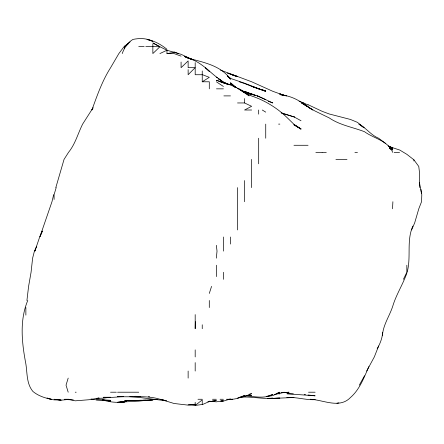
<?xml version="1.0" encoding="UTF-8"?>
<svg xmlns="http://www.w3.org/2000/svg" width="444" height="444" viewBox="0 0 444 444"><rect width="100%" height="100%" fill="white"/><g stroke="black" fill="none" stroke-linecap="round" stroke-linejoin="round"><path stroke-width="0.67" d="M195.343 321.656L195.188 328.71L195.188 314.602M392.89 201.72L392.518 208.774M377.195 348.745C380.064 343.861 382.256 338.234 382.645 332.562M216.35 258.164L217.022 251.104L216.35 245.327M26.923 300.494L28.594 286.38L31.063 272.272L32.617 258.164L34.427 251.104L36.719 246.403M407.137 272.272C411.327 257.032 406.304 240.87 412.848 226.096M382.417 335.769C383.055 324.986 389.482 316.217 392.729 306.271C396.153 294.666 402.869 284.543 406.837 273.143M53.663 194.666L51.976 201.72L39.977 236.58L42.363 231.146M56.183 187.612L54.085 194.666L54.085 199.439M68.193 378.099L66.034 385.153L68.193 392.207M209.296 293.44L211.555 286.38M55.822 187.612L64.047 159.39L68.537 152.336C75.319 144.011 77.911 133.527 82.628 124.115L93.14 107.653M27.756 300.494C19.331 320.618 21.906 343.101 25.869 363.947L25.874 363.986C27.361 373.337 26.446 383.733 32.923 391.469C38.062 395.715 44.811 398.101 51.387 399.261L47.031 398.068L50.538 399.261L54.085 399.878L61.139 400.088L54.085 399.261L61.139 400.172L68.193 399.489M378.621 346.009L374.32 356.932L366.666 371.045M368.897 366.555C364.002 377.517 359.723 389.51 350.399 397.585C339.427 408.885 323.665 399.989 310.506 399.261L315.123 399.678C305.616 400.177 296.414 396.819 286.902 397.591L293.956 397.497L273.432 398.39M35.62 249.345L34.871 251.104L39.688 236.996L42.363 231.113M411.594 229.942L414.679 222.888L418.797 208.774L421.539 201.72L421.8 194.666L419.402 182.478M364.507 375.763L359.307 385.153M122.228 53.563C124.203 47.88 127.711 42.646 132.85 39.455C139.521 38.034 146.703 38.106 152.853 41.37L147.019 39.455C154.44 40.804 161.144 44.611 166.966 49.301M403.407 279.326L406.837 272.272L406.837 265.218M92.89 108.242L91.902 110.007C97.153 95.538 102.198 80.902 110.523 67.821L118.864 53.563L124.176 46.509L125.441 46.509L128.81 43.357M228.699 84.565L223.215 81.785C213.114 75.769 205.711 66.206 195.188 60.911L181.08 54.307L166.966 50.239L159.912 46.759L152.853 53.563L152.853 44.145M124.636 48.329L124.636 46.104L130.064 41.914M202.242 70.962L202.242 81.785L209.296 77.35L202.553 74.731M159.912 53.563L166.966 50.239L166.966 53.563L174.02 53.563L181.08 56.116M202.242 404.639L209.296 401.526L208.014 401.709M275.996 393.756L279.848 392.207L272.788 395.626L266.378 396.597M230.464 398.94L223.404 401.126L220.84 401.076M266.378 396.492L272.788 394.472C263.969 399.228 253.985 396.237 244.572 395.826M284.193 392.207L274.076 394.766M249.062 394.294L251.626 393.667L244.572 396.509L237.518 398.174L244.572 395.499C239.693 397.813 234.415 399.772 228.921 399.261M126.562 401.587L117.577 402.375L126.562 401.543M336.929 403.246L338.855 402.875M98.979 398.074L89.361 399.705L75.252 400.827L68.193 399.261L64.397 399.261M282.329 392.507L283.572 392.307M166.966 53.563L174.02 52.448M98.979 398.013L96.415 398.39L103.469 398.151L110.523 397.23L103.469 397.28L110.523 397.469L123.354 396.67M208.014 401.82L216.35 400.655L212.504 400.938M157.942 399.406L145.799 400.211L152.853 399.966L145.799 400.494L138.744 400.677L145.799 400.383L138.744 401.143L117.577 402.258L122.072 402.053M190.054 404.601L195.188 404.251L188.134 405.133L174.02 403.479L160.301 399.261L166.3 400.81L138.744 397.397L129.77 396.714M281.13 392.846L289.072 392.207L283.699 392.646M123.354 401.998L124.636 401.937C117.127 402.88 109.374 402.181 102.203 399.783M267.66 398.373L272.788 398.163C261.671 399.228 250.616 396.12 239.444 397.297M273.432 398.373L279.848 398.101L267.66 398.484M141.314 400.272L124.636 400.716L145.799 400.138L143.234 400.216M220.84 400.91L223.404 400.865L216.35 401.837L209.296 401.171M293.318 393.867L286.902 393.75L315.123 395.826L308.064 394.966M134.898 396.303L140.67 396.381M138.744 46.509L144.161 46.509M145.799 46.509L159.912 46.759M202.098 74.731L195.188 74.731L195.188 62.61M202.242 81.785L209.296 81.785L209.296 88.839M216.483 88.839L223.404 88.839M223.881 95.893L230.464 95.893M237.518 102.953L244.572 102.953L251.626 106.316L244.572 110.007L251.626 110.007M278.577 124.115L279.848 124.115M293.956 145.282L308.064 145.282M315.856 152.336L322.028 152.336M322.178 152.336L326.29 152.336M354.911 152.336L357.453 152.336M392.729 152.336L392.69 152.336C387.884 140.598 373.887 138.545 364.507 131.707C352.697 127.162 339.938 125.208 329.237 117.915L315.123 111.067L308.064 107.143L312.854 110.007L308.064 106.654L301.421 102.953L308.064 106.843C301.631 102.131 294.761 97.774 286.902 95.91L279.848 94.566L286.447 95.893L279.848 93.878L284.887 95.671L272.788 91.292L251.626 81.763L220.463 70.097M394.111 152.336L399.567 152.336M335.919 159.39L347.003 159.39M75.252 392.207L76.152 392.207M110.523 392.207L116.339 392.207M117.577 392.207L138.744 392.207M308.53 392.207L315.123 392.207M197.985 399.261L202.242 399.261M212.498 399.261L216.35 399.261M220.08 399.261L223.404 399.261M226.379 399.261L232.617 399.261M140.67 396.481L138.744 396.475L140.67 396.52M123.354 396.586L117.577 396.47C131.674 397.58 146.165 395.016 159.912 399.234L166.334 400.827M96.415 399.894L110.523 400.316L96.415 399.894L91.031 398.99M68.193 399.683L73.327 399.889M246.498 395.482L251.626 395.732L246.498 395.382M148.368 396.72L149.65 396.831M188.134 404.728L195.188 405.439L202.242 404.495L202.242 399.911L195.188 405.439L195.188 402.331M68.193 399.261L70.763 399.517M304.218 394.488L305.5 394.649M103.469 400.122L110.523 401.071L103.469 399.972M247.78 93.357C256.782 94.583 264.624 99.351 272.788 102.953L268.298 101.288M247.78 93.251L255.933 95.676L251.626 93.823L244.572 91.753L250.988 94M245.149 93.273L249.178 95.893C239.721 87.485 228.088 84.049 216.35 80.286L228.538 84.593M230.464 84.699L223.404 82.984L220.407 81.785M247.78 93.307L251.626 94.25L244.572 91.958L251.626 94.422L244.572 91.725L237.518 88.284M189.416 58.508C204.201 62.493 221.162 65.806 230.464 79.237L229.554 78.238M281.774 113.303L293.956 116.85L301.01 120.74M299.089 101.304L303.807 102.953M232.323 75.114L237.518 76.64L232.567 74.942M293.956 116.783L294.494 117.061L281.13 112.754M184.282 56.499L193.123 59.818M227.256 73.143L231.951 74.731M239.299 81.785L243.989 83.344M237.518 76.412L230.464 74.004M258.68 96.365L257.315 95.893L265.734 99.689M189.416 58.614L192.624 59.729M252.27 86.558L265.734 91.403L244.572 83.222L230.464 78.416L227.3 76.207M390.165 148.818L392.729 149.739L389.788 148.218M184.282 56.349L193.262 59.835M388.883 146.464L399.783 150.066L406.837 154.312L413.891 159.801L418.764 166.445L419.613 173.499L419.319 180.558L419.785 187.612M388.883 146.537L392.729 148.041L388.211 145.832M174.02 51.876L178.31 53.563M229.182 84.687L223.404 82.418L228.699 84.687M244.572 83.544L251.626 86.33M186.208 57.27L188.134 58.053L185.192 56.777M250.988 93.962L244.572 91.342L249.273 93.412M234.576 87.013L236.341 87.773M308.064 104.684L322.178 111.333L329.237 113.975L350.399 119.447L357.453 122.355L364.008 127.694M303.591 102.953L308.064 104.984M124.636 46.104L125.441 46.509M389.788 148.479L392.729 149.994L389.471 147.902M159.429 46.509L152.853 42.951L159.385 46.509M293.956 124.764L301.01 128.849L293.956 124.753L296.309 126.229M262.276 110.007L265.734 112.132M297.486 126.967L301.01 129.171L293.773 124.115L286.53 117.061C276.656 107.62 264.585 100.311 251.626 95.987L244.572 92.718L238.6 88.839M216.35 81.785L223.404 86.463M239.144 89.211L244.572 92.901M235.348 87.179L230.464 83.733L235.348 87.268M227.3 76.229L230.464 78.483L227.728 75.98M363.947 127.739L358.885 124.115C366.172 127.894 370.879 135.098 378.61 138.228L385.675 143.506M222.71 81.785L223.404 82.295M216.35 77.073L217.36 77.839M218.47 78.644L222.183 81.391M218.426 78.644L220.502 80.214M307.037 106.499L302.397 102.953L306.005 105.805M218.87 79.021L220.385 80.209M235.503 87.096L230.464 82.745L235.392 87.096M227.728 76.235L228.643 77.234M420.945 189.388L421.395 193.345M413.891 159.801L413.891 161M265.734 124.115L265.734 138.228M258.68 110.007L258.68 114.147M258.68 138.228L258.68 163.797M251.626 159.39L251.626 187.612M244.572 98.557L244.572 102.953M244.572 180.558L244.572 201.72M237.518 187.612L237.518 229.942M230.464 236.996L230.464 244.05M223.404 236.996L223.404 251.104M223.404 272.272L223.404 279.326M216.35 265.218L216.35 276.601M209.296 300.494L209.296 307.548M202.242 324.775L202.242 328.71M195.188 349.878L195.188 356.932M195.188 362.615L195.188 371.045M188.134 69.597L188.134 74.731L195.11 67.677L188.134 67.677L188.134 60.928L181.08 67.677L181.08 62.027M188.134 371.045L188.134 378.099M25.869 307.548L25.869 315.123M279.848 393.795L277.284 393.645L279.848 393.795M392.729 148.94L389.521 148.174L392.729 148.94M265.734 90.853L258.68 88.861L251.626 86.236L258.68 88.861L265.734 90.853M188.134 57.914L186.208 57.259L188.134 57.914M209.296 71.306L205.344 67.677L209.296 71.351"/></g></svg>
